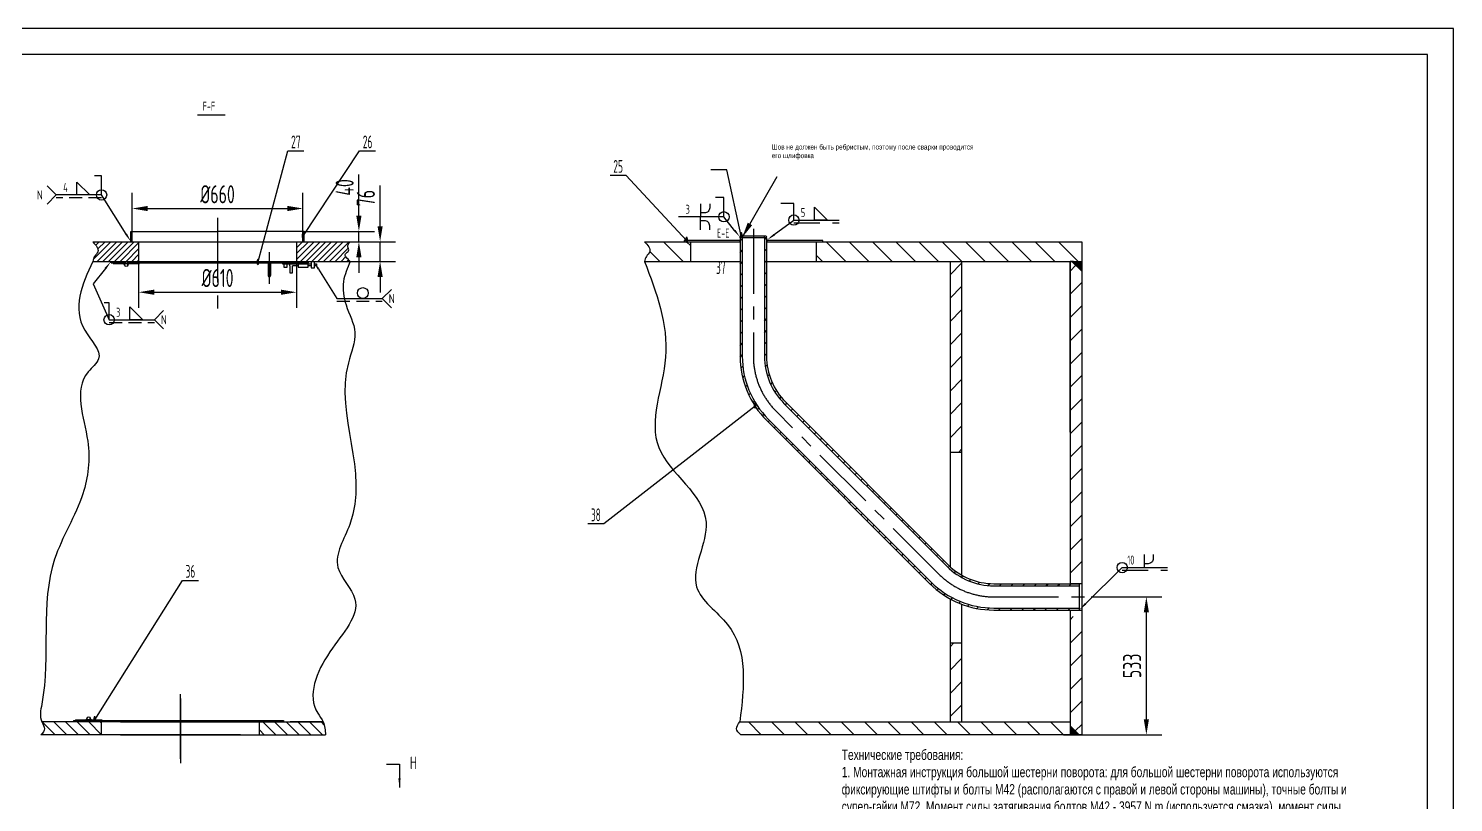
# Model space of a CAD drawing. Header units: millimetres. Extents: x 0 to 8400, y 0 to 5940.
# Drawn here: x 2893 to 8400, y 2950 to 5940 of the extents above; entities that cross this region are included whole.
import ezdxf
from ezdxf.enums import TextEntityAlignment as Align

# ---------------------------------------------------------------- set-up
doc = ezdxf.new("R2010")
doc.units = ezdxf.units.MM
doc.header["$LTSCALE"] = 200
doc.linetypes.add('F', pattern=[0.75, 0.5, -0.25])
doc.linetypes.add('G', pattern=[2, 1.25, -0.25, 0.25, -0.25])
for name, color, linetype in [('01', 7, 'Continuous'), ('02', 1, 'Continuous'), ('04', 2, 'F'), ('05', 4, 'G'), ('08', 1, 'Continuous'), ('10', 1, 'Continuous'), ('11', 3, 'Continuous'), ('13', 3, 'Continuous')]:
    doc.layers.add(name, color=color, linetype=linetype)
doc.styles.get("Standard").update_dxf_attribs({"font": 'isocp', "width": 0.707, "bigfont": 'intecad.shx'})
doc.dimstyles.new('INTE', dxfattribs={"dimscale": 20, "dimtxt": 3.5, "dimasz": 3, "dimexe": 3, "dimexo": 0, "dimgap": 1, "dimtad": 1, "dimdec": 4, "dimdsep": 46, "dimtxsty": 'Standard', "dimcen": 0, "dimclrd": 1, "dimclre": 1, "dimclrt": 3, "dimaunit": 1, "dimadec": 0, "dimazin": 0, "dimtfac": 1, "dimtdec": 4, "dimtmove": 0, "dimatfit": 0, "dimfxl": 1, "dimarcsym": 0})
pattern_1 = [(135, (-7.37, 412.39), (-44.9013, -44.9013), [])]

# ---------------------------------------------------------------- blocks, each defined once
blk = doc.blocks.new('*U50', base_point=(5853, 2477))
at = {"layer": '01'}
blk.add_circle((6233, 2232), 42, dxfattribs=at)
at = {"layer": '02'}
blk.add_lwpolyline([(5853, 2477, 0, 16, 0), (5890, 2418, 16, 16, 0)], format="xyseb", dxfattribs=at)
for points in [[(5890, 2418), (6033, 2190), (6383, 2190)], [(6454, 2260), (6383, 2190), (6454, 2119)]]:
    blk.add_lwpolyline(points, dxfattribs=at)
at = {"layer": '04'}
blk.add_line((6033, 2169), (6383, 2169), dxfattribs=at)
at = {"layer": '13', "width": 1.010989}
blk.add_text('N', height=70, dxfattribs=at).set_placement((6433, 2155), (6479, 2155), align=Align.FIT)
blk = doc.blocks.new('*D153')
at = {"layer": '08', "color": 1, "lineweight": -2}
for p, q in [((3318.6, 5040.5), (3318.6, 4861.3)), ((3928.6, 5048), (3928.6, 4861.3)), ((3378.6, 4921.3), (3868.6, 4921.3))]:
    blk.add_line(p, q, dxfattribs=at)
at = {"layer": '08', "color": 1}
for points in [[(3378.6, 4931.3), (3378.6, 4911.3), (3318.6, 4921.3)], [(3868.6, 4931.3), (3868.6, 4911.3), (3928.6, 4921.3)]]:
    blk.add_solid(points, dxfattribs=at)
at = {"layer": 'Defpoints', "color": 0}
for p in [(3318.6, 5040.5), (3928.6, 5048), (3928.6, 4921.3)]:
    blk.add_point(p, dxfattribs=at)
at = {"layer": '08', "color": 3, "insert": (3623.6, 4976.3), "char_height": 70, "attachment_point": 5}
blk.add_mtext('%%c610', dxfattribs=at)
blk = doc.blocks.new('*U49', base_point=(4287, 2477))
at = {"layer": '01'}
blk.add_lwpolyline([(4432, 2126), (4532, 2026), (4432, 2026)], close=True, dxfattribs=at)
blk.add_circle((4272, 2026), 40, dxfattribs=at)
at = {"layer": '02'}
blk.add_lwpolyline([(4287, 2477, 0, 16, 0), (4243, 2422, 16, 16, 0)], format="xyseb", dxfattribs=at)
for points in [[(4243, 2422), (4148, 2304), (4272, 2026), (4622, 2026)], [(4693, 2097), (4622, 2026), (4693, 1955)]]:
    blk.add_lwpolyline(points, dxfattribs=at)
at = {"layer": '04'}
blk.add_line((4272, 2005), (4622, 2005), dxfattribs=at)
at = {"layer": '13', "width": 0.707}
blk.add_text('3', height=70, dxfattribs=at).set_placement((4326, 2049))
at = {"layer": '13', "width": 1.010989}
blk.add_text('N', height=70, dxfattribs=at).set_placement((4672, 1991), (4718, 1991), align=Align.FIT)
blk = doc.blocks.new('*U48', base_point=(4440, 2629))
at = {"layer": '01'}
blk.add_lwpolyline([(4023, 3090), (4123, 2990), (4023, 2990)], close=True, dxfattribs=at)
blk.add_circle((4213, 2990), 40, dxfattribs=at)
at = {"layer": '02'}
for points in [[(3792, 3061), (3863, 2990), (3792, 2920)], [(4403, 2688), (4213, 2990), (3863, 2990)]]:
    blk.add_lwpolyline(points, dxfattribs=at)
blk.add_lwpolyline([(4440, 2629, 0, 16, 0), (4403, 2688, 16, 16, 0)], format="xyseb", dxfattribs=at)
at = {"layer": '04'}
blk.add_line((4213, 2969), (3863, 2969), dxfattribs=at)
at = {"layer": '13', "width": 1.010989}
blk.add_text('N', height=70, dxfattribs=at).set_placement((3713, 2955), (3759, 2955), align=Align.FIT)
at = {"layer": '13', "width": 0.707}
blk.add_text('4', height=70, dxfattribs=at).set_placement((3917, 3013))
blk = doc.blocks.new('*D155')
at = {"layer": '08', "color": 1, "lineweight": -2}
for p, q in [((3293.6, 5156.5), (3293.6, 5304.7)), ((3953.6, 5156.5), (3953.6, 5304.7)), ((3353.6, 5244.7), (3893.6, 5244.7))]:
    blk.add_line(p, q, dxfattribs=at)
at = {"layer": '08', "color": 1}
for points in [[(3353.6, 5254.7), (3353.6, 5234.7), (3293.6, 5244.7)], [(3893.6, 5254.7), (3893.6, 5234.7), (3953.6, 5244.7)]]:
    blk.add_solid(points, dxfattribs=at)
at = {"layer": 'Defpoints', "color": 0}
for p in [(3953.6, 5244.7), (3293.6, 5156.5), (3953.6, 5156.5)]:
    blk.add_point(p, dxfattribs=at)
at = {"layer": '08', "color": 3, "insert": (3623.6, 5299.7), "char_height": 70, "attachment_point": 5}
blk.add_mtext('%%c660', dxfattribs=at)
blk = doc.blocks.new('*D154')
at = {"layer": '08', "color": 1, "lineweight": -2}
for p, q in [((4251.7, 5176.5), (4251.7, 5333.4)), ((4126.3, 5116.5), (4311.7, 5116.5)), ((4251.7, 5040.5), (4251.7, 5116.5)), ((4122.2, 5040.5), (4311.7, 5040.5)), ((4251.7, 4980.5), (4251.7, 4920.5))]:
    blk.add_line(p, q, dxfattribs=at)
at = {"layer": '08', "color": 1}
for points in [[(4241.7, 5176.5), (4261.7, 5176.5), (4251.7, 5116.5)], [(4241.7, 4980.5), (4261.7, 4980.5), (4251.7, 5040.5)]]:
    blk.add_solid(points, dxfattribs=at)
at = {"layer": 'Defpoints', "color": 0}
for p in [(4126.3, 5116.5), (4251.7, 5116.5), (4122.2, 5040.5)]:
    blk.add_point(p, dxfattribs=at)
at = {"layer": '08', "color": 3, "insert": (4196.7, 5284.9), "char_height": 70, "attachment_point": 5, "rotation": 90}
blk.add_mtext('76', dxfattribs=at)
blk = doc.blocks.new('*D156')
at = {"layer": '08', "color": 1, "lineweight": -2}
for p, q in [((4169.8, 5216.5), (4169.8, 5375.9)), ((3958.6, 5156.5), (4229.8, 5156.5)), ((4169.8, 5116.5), (4169.8, 5156.5)), ((4136.5, 5116.5), (4229.8, 5116.5)), ((4169.8, 5056.5), (4169.8, 4996.5))]:
    blk.add_line(p, q, dxfattribs=at)
at = {"layer": '08', "color": 1}
for points in [[(4159.8, 5216.5), (4179.8, 5216.5), (4169.8, 5156.5)], [(4159.8, 5056.5), (4179.8, 5056.5), (4169.8, 5116.5)]]:
    blk.add_solid(points, dxfattribs=at)
at = {"layer": 'Defpoints', "color": 0}
for p in [(3958.6, 5156.5), (4169.8, 5156.5), (4136.5, 5116.5)]:
    blk.add_point(p, dxfattribs=at)
at = {"layer": '08', "color": 3, "insert": (4114.8, 5326.2), "char_height": 70, "attachment_point": 5, "rotation": 90}
blk.add_mtext('40', dxfattribs=at)
blk = doc.blocks.new('*U160', base_point=(5754.2, 4710.4))
at = {"layer": '01'}
blk.add_lwpolyline([(5938, 4837.6), (5988, 4787.6), (5938, 4787.6)], close=True, dxfattribs=at)
blk.add_circle((5858, 4787.6), 20, dxfattribs=at)
at = {"layer": '02'}
blk.add_lwpolyline([(5782.3, 4731.3), (5858, 4787.6), (6033, 4787.6)], dxfattribs=at)
blk.add_lwpolyline([(5754.2, 4710.4, 0, 8, 0), (5782.3, 4731.3, 8, 8, 0)], format="xyseb", dxfattribs=at)
at = {"layer": '04'}
blk.add_line((5858, 4777.1), (6033, 4777.1), dxfattribs=at)
at = {"layer": '13', "width": 0.707}
blk.add_text('5', height=35, dxfattribs=at).set_placement((5885, 4799.1))
blk = doc.blocks.new('*U161', base_point=(5650.8, 4720.3))
at = {"layer": '01'}
for p in [(5497.9, 4850.3), (5497.9, 4750.3)]:
    blk.add_line(p, (5497.9, 4800.3), dxfattribs=at)
for points in [[(5532.9, 4850.3), (5532.9, 4835.3, -0.414214), (5512.9, 4815.3), (5497.9, 4815.3)], [(5532.9, 4750.3), (5532.9, 4765.3, 0.414214), (5512.9, 4785.3), (5497.9, 4785.3)]]:
    blk.add_lwpolyline(points, format="xyb", dxfattribs=at)
blk.add_circle((5587.9, 4800.3), 20, dxfattribs=at)
at = {"layer": '02'}
blk.add_lwpolyline([(5629.1, 4747.9), (5587.9, 4800.3), (5412.9, 4800.3)], dxfattribs=at)
blk.add_lwpolyline([(5650.8, 4720.3, 0, 8, 0), (5629.1, 4747.9, 8, 8, 0)], format="xyseb", dxfattribs=at)
at = {"layer": '13', "width": 0.707}
blk.add_text('3', height=35, dxfattribs=at).set_placement((5439.9, 4811.8))
blk = doc.blocks.new('*D162')
at = {"layer": '08', "color": 1, "lineweight": -2}
for p, q in [((6999.9, 3744.5), (7273, 3744.5)), ((7213, 3271.5), (7213, 3684.5)), ((6892.2, 3211.5), (7273, 3211.5))]:
    blk.add_line(p, q, dxfattribs=at)
at = {"layer": '08', "color": 1}
for points in [[(7203, 3684.5), (7223, 3684.5), (7213, 3744.5)], [(7203, 3271.5), (7223, 3271.5), (7213, 3211.5)]]:
    blk.add_solid(points, dxfattribs=at)
at = {"layer": 'Defpoints', "color": 0}
for p in [(6999.9, 3744.5), (7213, 3744.5), (6892.2, 3211.5)]:
    blk.add_point(p, dxfattribs=at)
at = {"layer": '08', "color": 3, "insert": (7158, 3478), "char_height": 70, "attachment_point": 5, "rotation": 90}
blk.add_mtext('533', dxfattribs=at)
blk = doc.blocks.new('*U200')
at = {"layer": '01'}
for points in [[(415, 292), (25, 292)], [(415, 5), (415, 292)]]:
    blk.add_lwpolyline(points, dxfattribs=at)
at = {"layer": '02'}
for points in [[(420, 297), (0, 297)], [(420, 0), (420, 297)]]:
    blk.add_lwpolyline(points, dxfattribs=at)

msp = doc.modelspace()

# ---------------------------------------------------------------- hatches: boundary and pattern name
at = {"layer": '01'}
for points in [[(5643.24375, 5124.15897), (5639.99181, 5121.48389), (5643.24375, 5121.48389)], [(5745.24375, 5124.15897), (5748.49569, 5121.48389), (5745.24375, 5121.48389)]]:
    msp.add_hatch(color=256, dxfattribs=at).paths.add_polyline_path(points)
h = msp.add_hatch(color=256, dxfattribs=at)
h.paths.add_polyline_path([(5647.24375, 5131.48389, -0.3063489018), (5643.53164, 5133.99385), (5643.24375, 5131.48389)])
h.paths.add_polyline_path([(5651.24375, 5131.48389), (5651.12316, 5134.50914, -0.3438183285), (5647.24375, 5131.48389)])
h = msp.add_hatch(color=256, dxfattribs=at)
h.paths.add_polyline_path([(5744.95586, 5133.99385), (5745.24375, 5131.48389), (5741.24375, 5131.48389, 0.3063489018)])
h.paths.add_polyline_path([(5737.36434, 5134.50914, 0.3438183285), (5741.24375, 5131.48389), (5737.24375, 5131.48389)])
at = {"layer": '02'}
h = msp.add_hatch(dxfattribs=at)
h.set_pattern_fill('LINE', color=256, scale=20, angle=135, style=0)
h.set_pattern_definition(pattern_1)
edge = h.paths.add_edge_path()
edge.add_line((5451.24375, 5116.48389), (5273.5844, 5116.48389))
edge.add_spline(control_points=[(5273.5844, 5116.48389), (5285.80336, 5102.98076), (5304.19137, 5082.66023), (5279.0266, 5060.70351), (5275.34727, 5047.03353), (5273.5844, 5040.48389)], knot_values=[0, 0, 0, 0, 43.8016340783, 65.9159764976, 86.2578134402, 86.2578134402, 86.2578134402, 86.2578134402], degree=3, periodic=0)
edge.add_line((5273.5844, 5040.48389), (5451.24375, 5040.48389))
edge.add_line((5451.24375, 5040.48389), (5451.24375, 5116.48389))
h.paths.add_polyline_path([(6963.24375, 5116.48389), (5937.24375, 5116.48389), (5937.24375, 5040.48389), (6963.24375, 5040.48389)])
h.paths.add_polyline_path([(5427.41592, 5110.11637), (5446.37967, 5110.11637), (5446.37967, 5134.73175), (5427.41592, 5134.73175)], flags=9)
at = {"layer": '02', "linetype": 'Continuous'}
h = msp.add_hatch(dxfattribs=at)
h.set_pattern_fill('LINE', color=1, scale=10, angle=45, style=0)
h.set_pattern_definition([(45, (-7.367, 412.39), (-22.45064, 22.45064), [])])
h.paths.add_polyline_path([(6441.78138, 3862.75745, 0.1989123674), (6623.50782, 3787.48389), (6947.50457, 3787.48389, 0.1540213394), (6953.24375, 3789.29476), (6953.24375, 3795.48389), (6623.50782, 3795.48389, -0.1989123674), (6447.43823, 3868.4143), (5818.17416, 4497.67837, -0.1989123674), (5745.24375, 4673.74796), (5745.24375, 5131.48389), (5737.24375, 5131.48389), (5737.24375, 4673.74796, 0.1989123674), (5812.51731, 4492.02152)])
h.paths.add_polyline_path([(6375.31334, 3796.28941, 0.1989123674), (6623.50782, 3693.48389), (6953.24375, 3693.48389), (6953.24375, 3699.67302, 0.1540213394), (6947.50457, 3701.48389), (6623.50782, 3701.48389, -0.1989123674), (6380.97019, 3801.94627), (5751.70612, 4431.21033, -0.1989123674), (5651.24375, 4673.74796), (5651.24375, 5131.48389), (5643.24375, 5131.48389), (5643.24375, 4673.74796, 0.1989123674), (5746.04927, 4425.55348)])
at = {"layer": '02'}
h = msp.add_hatch(dxfattribs=at)
h.set_pattern_fill('LINE', color=256, scale=5, angle=45, style=0)
h.set_pattern_definition([(45, (-822.994, 3259.86), (-11.22532, 11.22532), [])])
edge = h.paths.add_edge_path()
edge.add_spline(control_points=[(3140.96954, 5116.48389), (3153.1885, 5102.98076), (3171.57651, 5082.66023), (3146.41174, 5060.70351), (3142.7324, 5047.03353), (3140.96954, 5040.48389)], knot_values=[0, 0, 0, 0, 43.8016340783, 65.9159764976, 86.2578134402, 86.2578134402, 86.2578134402, 86.2578134402], degree=3, periodic=0)
edge.add_line((3140.96954, 5040.48389), (3318.62889, 5040.48389))
edge.add_line((3318.62889, 5040.48389), (3318.62889, 5116.48389))
edge.add_line((3318.62889, 5116.48389), (3140.96954, 5116.48389))
edge = h.paths.add_edge_path()
edge.add_spline(control_points=[(4136.49412, 5040.48389), (4124.32384, 5051.32054), (4106.39848, 5067.28162), (4135.24403, 5079.98286), (4122.77962, 5099.42592), (4131.34817, 5110.08341), (4136.49412, 5116.48389)], knot_values=[0, 0, 0, 0, 34.6895519835, 51.0935405435, 65.8754328514, 88.1002338144, 88.1002338144, 88.1002338144, 88.1002338144], degree=3, periodic=0)
edge.add_line((4136.49412, 5116.48389), (3928.62889, 5116.48389))
edge.add_line((3928.62889, 5116.48389), (3928.62889, 5040.48389))
edge.add_line((3928.62889, 5040.48389), (4136.49412, 5040.48389))
h = msp.add_hatch(dxfattribs=at)
h.set_pattern_fill('LINE', color=256, scale=20, angle=45, style=0)
h.set_pattern_definition([(45, (-7.37, 412.39), (-44.9013, 44.9013), [])])
h.paths.add_polyline_path([(6454.24375, 4303.48389), (6499.24375, 4303.48389), (6499.24375, 5040.48389), (6454.24375, 5040.48389)])
h.paths.add_polyline_path([(6454.24375, 3261.48389), (6499.24375, 3261.48389), (6499.24375, 3566.48389), (6454.24375, 3566.48389)])
h.paths.add_polyline_path([(6918.24375, 3347.98389), (6963.24375, 3347.98389), (6963.24375, 3550.98389), (6918.24375, 3550.98389)])
h.paths.add_polyline_path([(6963.24375, 3668.48389), (6918.24375, 3668.48389), (6918.24375, 3550.98389), (6963.24375, 3550.98389)])
h.paths.add_polyline_path([(6963.24375, 3347.98389), (6918.24375, 3347.98389), (6918.24375, 3246.48389), (6953.24375, 3211.48389), (6963.24375, 3211.48389)])
h.paths.add_polyline_path([(6918.24375, 3820.48389), (6963.24375, 3820.48389), (6963.24375, 4554.48389), (6918.24375, 4554.48389), (6918.24375, 4380.28389)])
h.paths.add_polyline_path([(6918.24375, 4554.48389), (6963.24375, 4554.48389), (6963.24375, 4757.68389), (6918.24375, 4757.68389)])
h.paths.add_polyline_path([(6963.24375, 5002.48389), (6925.24375, 5040.48389), (6918.24375, 5040.48389), (6918.24375, 4757.68389), (6963.24375, 4757.68389)])
h = msp.add_hatch(dxfattribs=at)
h.set_pattern_fill('LINE', color=256, scale=10, angle=135, style=0)
h.set_pattern_definition([(135, (-7.367, -26.494), (-22.45064, -22.45064), [])])
edge = h.paths.add_edge_path()
edge.add_line((3175.12889, 3211.48389), (3175.12889, 3261.48389))
edge.add_line((3175.12889, 3261.48389), (2944.3342, 3261.48389))
edge.add_spline(control_points=[(2944.3342, 3261.48389), (2948.32613, 3252.46577), (2961.24075, 3235.12336), (2947.72154, 3219.28916), (2941.0574, 3211.48389)], knot_values=[1832.6897830969, 1832.6897830969, 1832.6897830969, 1832.6897830969, 1860.85543068, 1888.2365129216, 1888.2365129216, 1888.2365129216, 1888.2365129216], degree=3, periodic=0)
edge.add_line((2941.0574, 3211.48389), (3175.12889, 3211.48389))
edge = h.paths.add_edge_path()
edge.add_line((3904.12889, 3261.48389), (3785.12889, 3261.48389))
edge.add_line((3785.12889, 3261.48389), (3785.12889, 3211.48389))
edge.add_line((3785.12889, 3211.48389), (4040.72237, 3211.48389))
edge.add_spline(control_points=[(4040.72237, 3211.48389), (4039.6942, 3228.87146), (4038.66602, 3246.25902), (4031.83133, 3261.48389)], knot_values=[1847.3259856743, 1847.3259856743, 1847.3259856743, 1847.3259856743, 1898.110340513, 1898.110340513, 1898.110340513, 1898.110340513], degree=3, periodic=0)
edge.add_line((4031.83133, 3261.48389), (3904.12889, 3261.48389))
h = msp.add_hatch(dxfattribs=at)
h.set_pattern_fill('LINE', color=256, scale=20, angle=135, style=0)
h.set_pattern_definition(pattern_1)
edge = h.paths.add_edge_path()
edge.add_line((6918.24375, 3211.48389), (6918.24375, 3261.48389))
edge.add_line((6918.24375, 3261.48389), (5641.95678, 3261.48389))
edge.add_spline(control_points=[(5641.95678, 3261.48389), (5635.193, 3252.6154), (5621.55124, 3234.72866), (5637.97579, 3219.27528), (5646.25683, 3211.48389)], knot_values=[0, 0, 0, 0, 29.0308519297, 58.5519513425, 58.5519513425, 58.5519513425, 58.5519513425], degree=3, periodic=0)
edge.add_line((5646.25683, 3211.48389), (6918.24375, 3211.48389))
at = {"layer": '10'}
for points in [[(6925.24375, 5040.48389), (6931.24375, 5040.48389), (6963.24375, 5040.48389), (6963.24375, 5002.48389)], [(6953.24375, 3211.48389), (6918.24375, 3246.48389), (6918.24375, 3211.48389)]]:
    msp.add_hatch(color=256, dxfattribs=at).paths.add_polyline_path(points)

# ---------------------------------------------------------------- linework, layer by layer
at = {"layer": '01', "color": 7, "linetype": 'Continuous'}
for p, q in [((3546.13245, 5605.98889), (3652.6293, 5605.98889)), ((5745.24375, 5131.48389), (5643.24375, 5131.48389)), ((5643.24375, 5131.48389), (5643.24375, 4673.74796)), ((5651.24375, 5131.48389), (5651.24375, 4673.74796)), ((5737.24375, 5131.48389), (5737.24375, 4673.74796)), ((5745.24375, 5131.48389), (5745.24375, 4673.74796)), ((3140.96954, 5116.48389), (4136.49412, 5116.48389)), ((3318.62889, 5116.48389), (3318.62889, 5040.48389)), ((3928.62889, 5116.48389), (3928.62889, 5040.48389)), ((5273.5844, 5116.48389), (5643.24375, 5116.48389)), ((5426.24375, 5121.48389), (5426.24375, 5116.48389)), ((5643.24375, 5121.48389), (5426.24375, 5121.48389)), ((5451.24375, 5116.48389), (5451.24375, 5040.48389)), ((5533.92696, 5115.97609), (5640.42381, 5115.97609)), ((5641.74375, 5121.48389), (5641.74375, 5116.48389)), ((5962.24375, 5121.48389), (5745.24375, 5121.48389)), ((5745.24375, 5116.48389), (6963.24375, 5116.48389)), ((5746.74375, 5121.48389), (5746.74375, 5116.48389)), ((5937.24375, 5116.48389), (5937.24375, 5040.48389)), ((5962.24375, 5116.48389), (5962.24375, 5121.48389)), ((6963.24375, 5116.48389), (6963.24375, 3211.48389)), ((3140.96954, 5040.48389), (4136.49412, 5040.48389)), ((3212.12889, 5035.48389), (3267.62889, 5035.48389)), ((3219.62889, 5032.28389), (3321.62889, 5032.28389)), ((3273.62889, 5035.48389), (3973.62889, 5035.48389)), ((3273.62889, 5035.48389), (3321.62889, 5035.48389)), ((3818.62889, 5035.48389), (3818.62889, 4985.48389)), ((3828.62889, 5035.48389), (3828.62889, 4985.48389)), ((5273.5844, 5040.48389), (5643.24375, 5040.48389)), ((5745.24375, 5040.48389), (6963.24375, 5040.48389)), ((6454.24375, 5040.48389), (6454.24375, 3861.86222)), ((6499.24375, 5040.48389), (6499.24375, 3828.70752)), ((6918.24375, 5040.48389), (6918.24375, 3795.48389)), ((6918.24375, 5040.48389), (6918.24375, 3795.48389)), ((6931.24375, 5040.48389), (6918.24375, 5040.48389)), ((6925.24375, 5040.48389), (6963.24375, 5002.48389)), ((6963.24375, 5040.48389), (6963.24375, 3261.48389)), ((6441.78138, 3862.75745), (5812.51731, 4492.02152)), ((6447.43823, 3868.4143), (5818.17416, 4497.67837)), ((6375.31334, 3796.28941), (5746.04927, 4425.55348)), ((6380.97019, 3801.94627), (5751.70612, 4431.21033)), ((6918.24375, 4380.28389), (6918.24375, 3795.48389)), ((6454.24375, 4303.48389), (6499.24375, 4303.48389)), ((6623.50782, 3795.48389), (6953.24375, 3795.48389)), ((6623.50782, 3787.48389), (6953.24375, 3787.48389)), ((6963.24375, 3795.48389), (6918.24375, 3795.48389)), ((6953.24375, 3795.48389), (6953.24375, 3693.48389)), ((6454.24375, 3736.99296), (6454.24375, 3261.48389)), ((6499.24375, 3716.21656), (6499.24375, 3261.48389)), ((6623.50782, 3701.48389), (6953.24375, 3701.48389)), ((6623.50782, 3693.48389), (6963.24375, 3693.48389)), ((6918.24375, 3693.48389), (6918.24375, 3211.48389)), ((6918.24375, 3693.48389), (6918.24375, 3246.48389)), ((6918.24375, 3693.48389), (6918.24375, 3261.48389)), ((6454.24375, 3566.48389), (6499.24375, 3566.48389)), ((3712.12889, 3261.48389), (2944.3342, 3261.48389)), ((3066.42829, 3266.48389), (3121.92829, 3266.48389)), ((3073.92829, 3269.68389), (3175.92829, 3269.68389)), ((3127.92829, 3266.48389), (3175.92829, 3266.48389)), ((3173.75403, 3266.48389), (3877.92829, 3266.48389)), ((3175.12889, 3211.48389), (3175.12889, 3261.48389)), ((3248.12889, 3261.48389), (4031.83133, 3261.48389)), ((3785.12889, 3211.48389), (3785.12889, 3261.48389)), ((4031.83133, 3261.48389), (3904.12889, 3261.48389)), ((5641.95678, 3261.48389), (6918.24375, 3261.48389)), ((3712.12889, 3211.48389), (2941.0574, 3211.48389)), ((3248.12889, 3211.48389), (4040.72237, 3211.48389)), ((6918.24375, 3211.48389), (5646.25683, 3211.48389)), ((6918.24375, 3246.48389), (6953.24375, 3211.48389)), ((6963.24375, 3211.48389), (6918.24375, 3211.48389))]:
    msp.add_line(p, q, dxfattribs=at)
at = {"layer": '01'}
for p, q in [((3175.12699, 5370.83172), (3148.37584, 5370.83172)), ((3175.12699, 5297.21465), (3175.12699, 5370.83172)), ((5580.53628, 5286.86807), (5547.50944, 5286.86807)), ((5580.53628, 5212.69538), (5580.53628, 5286.86807)), ((5850.63108, 5264.53745), (5800.75292, 5264.53745)), ((5850.63108, 5200.033), (5850.63108, 5264.53745)), ((3288.62889, 5156.48389), (3623.62889, 5156.48389)), ((3288.62889, 5116.48389), (3288.62889, 5156.48389)), ((3293.62889, 5116.48389), (3293.62889, 5156.48389)), ((3958.62889, 5156.48389), (3623.62889, 5156.48389)), ((3953.62889, 5116.48389), (3953.62889, 5156.48389)), ((3958.62889, 5116.48389), (3958.62889, 5156.48389)), ((5639.99181, 5121.48389), (5643.24375, 5124.15897)), ((5643.24375, 5131.48389), (5643.53164, 5133.99385)), ((5647.24375, 5139.48389), (5741.24375, 5139.48389)), ((5651.24375, 5131.48389), (5651.12316, 5134.50914)), ((5737.24375, 5131.48389), (5737.36434, 5134.50914)), ((5745.24375, 5131.48389), (5744.95586, 5133.99385)), ((5748.49569, 5121.48389), (5745.24375, 5124.15897)), ((3212.12889, 5035.48389), (3212.12889, 5040.48389)), ((3219.62889, 5032.28389), (3219.62889, 5035.48389)), ((3264.7786, 5026.43361), (3260.78454, 5032.28389)), ((3267.62889, 5035.48389), (3267.62889, 5040.48389)), ((3267.62889, 5032.28389), (3267.62889, 5035.48389)), ((3273.62889, 5032.28389), (3273.62889, 5035.48389)), ((3276.38992, 5027.45162), (3281.52832, 5032.28389)), ((3321.62889, 5032.28389), (3321.62889, 5035.48389)), ((3874.37857, 5035.48389), (3874.37857, 5031.3611)), ((3874.37857, 5031.3611), (3973.62889, 5031.3611)), ((3879.48451, 5031.3611), (3879.48451, 5018.40826)), ((3879.48451, 5018.40826), (3892.05295, 5018.40826)), ((3892.05295, 5018.40826), (3892.05295, 5031.3611)), ((3902.65757, 5023.11838), (3902.65757, 5031.3611)), ((3902.65757, 5023.11838), (3902.65757, 4995.64266)), ((3912.86943, 4995.64266), (3912.86943, 5023.11838)), ((3935.25697, 5023.11838), (3912.86943, 5023.11838)), ((3935.25697, 5031.3611), (3935.25697, 5018.40826)), ((3935.25697, 5018.40826), (3973.62889, 5018.40826)), ((3973.62889, 5031.3611), (3973.62889, 5035.48389)), ((3973.62889, 5018.40826), (3973.62889, 5031.3611)), ((3973.62889, 5031.3611), (3985.26865, 5031.3611)), ((3985.26865, 5023.11838), (3973.62889, 5023.11838)), ((3985.26865, 5040.48389), (3985.26865, 5015.2826)), ((3985.26865, 5015.2826), (3998.27477, 5015.2826)), ((3998.27477, 5015.2826), (3998.27477, 5040.48389)), ((3998.27477, 5031.3611), (4005.56169, 5031.3611)), ((4005.56169, 5023.11838), (3998.27477, 5023.11838)), ((4005.56169, 5031.3611), (4005.56169, 5023.11838)), ((6918.24375, 5040.48389), (6918.24375, 3795.48389)), ((6918.24375, 4380.28389), (6918.24375, 5040.48389)), ((3902.65757, 4995.64266), (3912.86943, 4995.64266)), ((3204.50544, 4880.2677), (3185.0065, 4880.2677)), ((3204.50544, 4814.95975), (3204.50544, 4880.2677)), ((7204.56533, 3907.68031), (7204.56533, 3857.68031)), ((6918.24375, 3693.48389), (6918.24375, 3261.48389)), ((3066.42829, 3266.48389), (3066.42829, 3261.48389)), ((3073.92829, 3269.68389), (3073.92829, 3266.48389)), ((3119.07801, 3275.53418), (3115.08394, 3269.68389)), ((3121.92829, 3269.68389), (3121.92829, 3266.48389)), ((3121.92829, 3266.48389), (3121.92829, 3261.48389)), ((3127.92829, 3269.68389), (3127.92829, 3266.48389)), ((3130.68932, 3274.51616), (3135.82773, 3269.68389)), ((3175.92829, 3269.68389), (3175.92829, 3266.48389)), ((3877.92829, 3266.48389), (3877.92829, 3261.48389)), ((4276.73364, 3097.7453), (4326.73364, 3097.7453))]:
    msp.add_line(p, q, dxfattribs=at)
msp.add_lwpolyline([(7239.56533, 3907.68031), (7239.56533, 3892.68031, -0.4142135624), (7219.56533, 3872.68031), (7204.56533, 3872.68031)], format="xyb", dxfattribs=at)
for centre, radius in [((5647.24375, 5135.48389), 4), ((5741.24375, 5135.48389), 4), ((3270.62889, 5026.43361), 5.85029), ((7119.56533, 3857.68031), 20), ((3124.92829, 3275.53418), 5.85029)]:
    msp.add_circle(centre, radius, dxfattribs=at)
at = {"layer": '01', "color": 7, "linetype": 'Continuous'}
for centre, radius, start, end in [((3823.62889, 4985.48389), 5, 180, 0), ((5994.24375, 4673.74796), 351, 180, 225), ((5994.24375, 4673.74796), 343, 180, 225), ((5994.24375, 4673.74796), 257, 180, 225), ((5994.24375, 4673.74796), 249, 180, 225), ((6623.50782, 4044.48389), 257, 225, 270), ((6623.50782, 4044.48389), 249, 225, 270), ((6623.50782, 4044.48389), 343, 225, 270), ((6623.50782, 4044.48389), 351, 225, 270)]:
    msp.add_arc(centre, radius, start, end, dxfattribs=at)
at = {"layer": '02'}
for p, q in [((3779.30211, 5035.48389), (3895.07111, 5467.19449)), ((3895.07111, 5467.19449), (3957.07111, 5467.19449)), ((3953.62889, 5136.48389), (4172.53672, 5467.24238)), ((4172.53672, 5467.24238), (4234.53672, 5467.24238)), ((5202.60069, 5372.63213), (5140.60069, 5372.63213)), ((5436.27711, 5121.48389), (5202.60069, 5372.63213)), ((5592.08865, 5394.05166), (5530.08865, 5394.05166)), ((5647.24375, 5139.48389), (5592.08865, 5394.05166)), ((5700.70759, 4481.29661), (5116.58064, 4026.6466)), ((5116.58064, 4026.6466), (5054.58064, 4026.6466)), ((3149.32198, 3269.68389), (3487.5881, 3808.4293)), ((3487.5881, 3808.4293), (3549.5881, 3808.4293)), ((4326.73364, 3097.7453), (4326.73364, 3007.7453))]:
    msp.add_line(p, q, dxfattribs=at)
msp.add_lwpolyline([(6978.1511, 3718.07299), (7119.56533, 3857.68031), (7294.56533, 3857.68031)], dxfattribs=at)
for points in [[(6953.24375, 3693.48389, 0, 8, 0), (6978.1511, 3718.07299, 8, 8, 0)], [(4326.73364, 3007.7453, 0, 9, 0), (4326.73364, 3043.7453, 0, 0, 0)]]:
    msp.add_lwpolyline(points, format="xyseb", dxfattribs=at)
for points in [[(3140.96954, 5116.48389), (3161.01534, 5077.53843), (3148.25687, 5059.4756), (3140.96954, 5040.48389)], [(4136.49412, 5040.48389), (4118.55924, 5070.17741), (4130.16236, 5081.77302), (4127.2616, 5096.2675), (4136.49412, 5116.48389)], [(5273.5844, 5116.48389), (5293.6302, 5077.53843), (5280.87174, 5059.4756), (5273.5844, 5040.48389)], [(3140.96954, 5040.48389), (3110.06029, 4774.82788), (3163.66946, 4663.55766), (3123.80619, 4614.10421), (3121.68182, 4346.16077), (3102.98964, 4143.01486), (2993.95008, 3890.44012), (2944.3342, 3330.08755), (2944.3342, 3261.48389), (2954.62671, 3235.26619), (2941.0574, 3211.48389)], [(4136.49412, 5040.48389), (4110.26623, 4962.48422), (4119.94125, 4872.24175), (4154.3416, 4765.88455), (4128.96069, 4649.02319), (4134.5371, 4024.71187), (4088.85494, 3858.53598), (4154.63724, 3736.18673), (4057.66306, 3532.11729), (4010.58338, 3295.37482), (4031.83133, 3261.48389), (4040.72237, 3211.48389)], [(5273.5844, 5040.48389), (5354.94401, 4669.9892), (5328.88545, 4321.0305), (5511.30051, 4033.29416), (5474.81859, 3783.2939), (5594.68778, 3637.46042), (5641.95678, 3261.48389)], [(5646.25683, 3211.48389), (5629.0567, 3235.47662), (5641.95678, 3261.48389)]]:
    msp.add_spline(points, degree=3, dxfattribs=at)
at = {"layer": '04'}
msp.add_line((7119.56533, 3847.18031), (7294.56533, 3847.18031), dxfattribs=at)
at = {"layer": '05', "color": 142, "linetype": 'G'}
for p, q in [((3623.62889, 5209.06844), (3623.62889, 4833.51058)), ((5694.24375, 5165.76514), (5694.24375, 4673.74796)), ((3823.62889, 5076.5475), (3823.62889, 4953.45981)), ((6411.37578, 3832.35186), (5782.11172, 4461.61593)), ((6623.50782, 3744.48389), (7017.86433, 3744.48389)), ((3480.12889, 3119.29546), (3480.12889, 3387.50515)), ((3480.12889, 3352.39564), (3480.12889, 3067.13753))]:
    msp.add_line(p, q, dxfattribs=at)
at = {"layer": '05'}
for p, q in [((3273.62889, 5040.48389), (3273.62889, 5035.48389)), ((3973.62889, 5040.48389), (3973.62889, 5035.48389)), ((3127.92829, 3261.48389), (3127.92829, 3266.48389))]:
    msp.add_line(p, q, dxfattribs=at)
at = {"layer": '05', "color": 142, "linetype": 'G'}
for centre, start, end in [((5994.24375, 4673.74796), 180, 225), ((6623.50782, 4044.48389), 225, 270)]:
    msp.add_arc(centre, 300, start, end, dxfattribs=at)

# ---------------------------------------------------------------- block references
at = {"layer": '01'}
for name, p, xscale, yscale, zscale in [('*U200', (0, 0), 20, 20, 20), ('*U48', (3288.62889, 5116.48389), 0.5, 0.5, 0.5), ('*U49', (3212.12889, 5040.48389), 0.5, 0.5, 0.5), ('*U50', (3994.98859, 5040.48389), 0.5, 0.5, 0.5)]:
    msp.add_blockref(name, p, dxfattribs=dict(at, xscale=xscale, yscale=yscale, zscale=zscale))
for name, p in [('*U161', (5643.38769, 5132.73887)), ('*U160', (5746.86972, 5122.82143))]:
    msp.add_blockref(name, p, dxfattribs=at)

# ---------------------------------------------------------------- texts
at = {"layer": '01', "attachment_point": 1}
for s, insert, char_height in [('{\\fArial|b0|i0|c204|p34;\\C3;Шов не должен быть ребристым, поэтому после сварки проводится\\Pего шлифовка}', (5765.41393, 5492.61242), 20), ('{\\fArial|b0|i0|c204|p34;\\C3;Технические требования:\\P1. Монтажная инструкция большой шестерни поворота: для большой шестерни поворота используются\\Pфиксирующие штифты и болты М42 (располагаются с правой и левой стороны машины), точные болты и\\Pсупер-гайки М72. Момент силы затягивания болтов М42 - 3957 \\fArial|b0|i0|c0|p34;N.m\\fArial|b0|i0|c204|p34; (используется смазка), момент силы\\Pзатягивания болтов М72 - 22000 \\fArial|b0|i0|c0|p34;N.m.\\P2. \\fArial|b0|i0|c204|p34;Расположенные на 90\\Fisocp,intecad|c134;\\W0.707;%%D\\Fisocp,intecad|c204; \\fArial|b0|i0|c204|p34;4 болта затягиваются на половину силы затягивания, сила сжимания распределяется\\Pравномерно по большой шестерне, затем в звездообразном порядке по-очереди монтируются остальные болты,\\Pвсе с половиной момента силы затягивания.\\P3. После этого проверяется наличие зазора штифта нижней части большой шестерни, если его размер превышает\\P0.25, то он регулируется прокладками (деталь 30). Затем предварительно затягиваются болты. \\P4. С помощью герметизирующего клея уплотняются все швы между маслоотражательными пазами для избежания\\Pпротечки масла.\\P5. Для детали 15 "Установка грузоподъемного кольца" используется втулка 4, всего 2 штуки. Одновременно 4 втулки\\Pиспользуются для установки грузоподъемного кольца центральной части платформы поворота.\\P6. В видном месте на двух входах коллекторного кольца высокого напряжения устанавливается предупреждающая\\Pтабличка.\\P7. После монтажа кольцевых рельсов проверяется расстояние между их стороной и центром поворота. Проверка\\Pосуществляется следующим образом: на внешней стороне кольцевых рельсов выбираются 8 точек и по-отдельности\\Pизмеряется расстояние до центра поворота. Допустимое отклонение размера расстояния: +/-0.5.}', (6035.72084, 3154.70286), 40)]:
    msp.add_mtext(s, dxfattribs=dict(at, insert=insert, char_height=char_height))
at = {"layer": '02', "width": 0.605172}
for p, p2 in [((3947.62889, 5126.48389), (3959.62889, 5126.48389)), ((5430.27711, 5111.48389), (5442.27711, 5111.48389)), ((5641.24375, 5129.48389), (5653.24375, 5129.48389)), ((3773.30211, 5025.48389), (3785.30211, 5025.48389)), ((5694.70759, 4471.29661), (5706.70759, 4471.29661)), ((3142.75167, 3259.68389), (3154.75167, 3259.68389))]:
    msp.add_text('●', height=20, dxfattribs=at).set_placement(p, p2, align=Align.FIT)
at = {"layer": '11'}
for s, width, p, p2 in [('27', 0.601243, (3907.47111, 5477.19449), (3944.67111, 5477.19449)), ('26', 0.578293, (4184.93672, 5477.24238), (4222.13672, 5477.24238)), ('25', 0.581958, (5153.00069, 5382.63213), (5190.20069, 5382.63213)), ('37', 0.601243, (5549.85585, 4991.66179), (5587.05585, 4991.66179)), ('38', 0.601243, (5066.98064, 4036.6466), (5104.18064, 4036.6466)), ('36', 0.578293, (3499.9881, 3818.4293), (3537.1881, 3818.4293))]:
    msp.add_text(s, height=49.497475, dxfattribs=dict(at, width=width)).set_placement(p, p2, align=Align.FIT)
at = {"layer": '11', "width": 0.707}
msp.add_text('H', height=49, dxfattribs=at).set_placement((4366.96401, 3064.34459), align=Align.BOTTOM_LEFT)
at = {"layer": '11', "color": 3, "linetype": 'Continuous', "char_height": 35, "width": 288.87, "attachment_point": 1}
for s, insert in [('F-F\\P ', (3565.66872, 5656.96819)), ('E-E\\P ', (5553.46323, 5166.95539))]:
    msp.add_mtext(s, dxfattribs=dict(at, insert=insert))
at = {"layer": '13', "width": 0.707}
msp.add_text('10', height=35, dxfattribs=at).set_placement((7139.56533, 3869.18031))

# ---------------------------------------------------------------- dimensions: what is measured, and where the dimension line sits
at = {"layer": '08'}
for base, p1, p2, text, picture, middle in [((3953.62889, 5244.7332), (3293.62889, 5156.48389), (3953.62889, 5156.48389), '%%c660', '*D155', (3623.62889, 5299.7332)), ((3928.62889, 4921.30765), (3318.62889, 5040.48389), (3928.62889, 5047.99833), '%%c610', '*D153', (3623.62889, 4976.30765))]:
    dim = msp.add_linear_dim(base=base, p1=p1, p2=p2, text=text, dimstyle='INTE', dxfattribs=at)
    dim.commit()
    dim.dimension.update_dxf_attribs({"geometry": picture, "text_midpoint": middle})
for base, p1, p2, text, picture, middle in [((4169.81542, 5156.48389), (4136.49412, 5116.48389), (3958.62889, 5156.48389), '40', '*D156', (4114.81542, 5326.19738)), ((4251.7216, 5116.48389), (4122.1553, 5040.48389), (4126.28188, 5116.48389), '76', '*D154', (4196.7216, 5284.9309))]:
    dim = msp.add_linear_dim(base=base, p1=p1, p2=p2, angle=90, text=text, dimstyle='INTE', dxfattribs=at)
    dim.commit()
    dim.dimension.update_dxf_attribs({"geometry": picture, "text_midpoint": middle})
dim = msp.add_linear_dim(base=(7213.00969, 3744.48389), p1=(6892.21538, 3211.48389), p2=(6999.90797, 3744.48389), angle=90, dimstyle='INTE', dxfattribs=at)
dim.commit()
dim.dimension.update_dxf_attribs({"geometry": '*D162', "text_midpoint": (7158.00969, 3477.98389)})

# ---------------------------------------------------------------- leaders
at = {"layer": '01'}
msp.add_leader([(5651.18346, 5132.99651), (5785.71093, 5368.21087)], dimstyle='INTE', dxfattribs=at)

doc.saveas('drawing.dxf')
